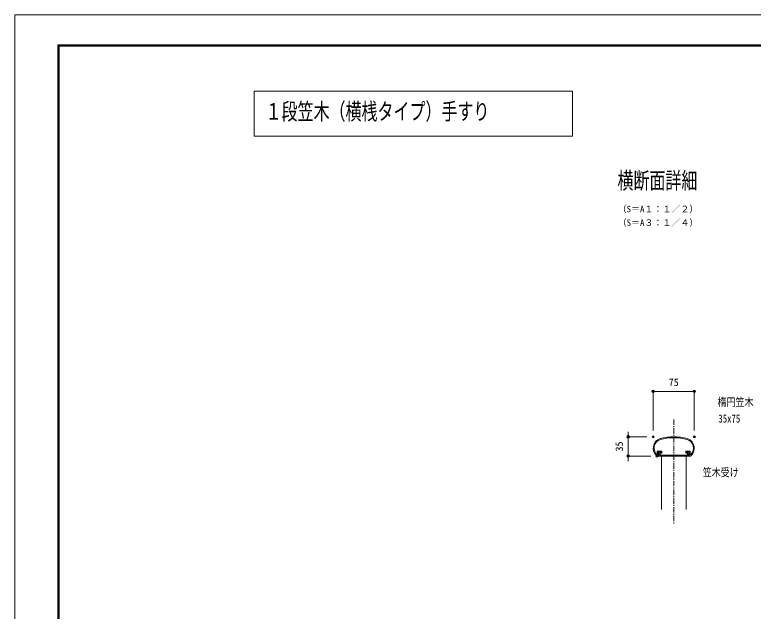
# Model space of a CAD drawing. Units: millimetres, scale not verified. Extents: x -1682 to 1682, y -1188 to 1188.
# Drawn here: x -1682 to -334, y 99 to 1188 of the extents above; entities that cross this region are included whole.
import ezdxf
from ezdxf.enums import TextEntityAlignment as Align

# ---------------------------------------------------------------- set-up
doc = ezdxf.new("R2010")
doc.units = ezdxf.units.MM
doc.header["$LTSCALE"] = 8
doc.header["$PDMODE"] = 32
doc.header["$PDSIZE"] = 4
doc.linetypes.add('USER1', pattern=[2, 1.25, -0.25, 0.25, -0.25])
for name, color, linetype, lineweight in [('0-0_0', 7, 'Continuous', 18), ('0-1_DEFPOINTS', 7, 'Continuous', 18), ('0-6_WAKU', 7, 'Continuous', 18), ('0-E_3中心線', 2, 'USER1', 18), ('0-F_41ｱﾙﾐ', 6, 'Continuous', 18), ('1-0_1手摺寸法', 7, 'Continuous', 18), ('1-3_CYAN', 4, 'Continuous', 18)]:
    doc.layers.add(name, color=color, linetype=linetype, lineweight=lineweight)
doc.styles.add('ＭＳ ゴシック', font='')
doc.styles.get('ＭＳ ゴシック').set_extended_font_data('MS Gothic')

# ---------------------------------------------------------------- blocks, each defined once
blk = doc.blocks.new('HK-007')
at = {"layer": '0-F_41ｱﾙﾐ'}
for p, q in [((-61, 0), (-55, 0)), ((-60, 6.5), (-60, 17)), ((-59, 18), (-45, 18)), ((-57, 8.6), (-57, 15)), ((-57, 8.6), (-57, 15)), ((-57, 15), (-47, 15)), ((-57, 8.6), (-53.4, 8.6)), ((-57, 3), (-57, 5.6)), ((-57, 5.6), (-55, 5.6)), ((-57, 3), (-55, 3)), ((-53.07, 7.98), (-55, 5.6)), ((-55, 0), (-55, 3)), ((-55, 2), (-55, 0)), ((-47, 11), (-47, 15)), ((-46, 10), (-45, 10)), ((-44, 11), (-44, 17)), ((44, 11), (44, 17)), ((59, 18), (45, 18)), ((46, 10), (45, 10)), ((47, 11), (47, 15)), ((57, 15), (47, 15)), ((53.07, 7.98), (55, 5.6)), ((57, 8.6), (53.4, 8.6)), ((57, 5.6), (55, 5.6)), ((55, 0), (55, 3)), ((57, 3), (55, 3)), ((61, 0), (55, 0)), ((57, 8.6), (57, 15)), ((57, 8.6), (57, 15)), ((57, 3), (57, 5.6)), ((60, 6.5), (60, 17))]:
    blk.add_line(p, q, dxfattribs=at)
for centre, radius, start, end in [((-38.4, 28.79), 36.6, 108.03854, 231.86719), ((-38.4, 28.79), 33.6, 108.19177, 223.97638), ((0.5, -130), 200, 90.14257, 104.54589), ((0.5, -130), 197, 90.14257, 104.51882), ((-0.5, -130), 197, 75.48118, 89.85743), ((-0.5, -130), 200, 75.45411, 89.85743), ((38.4, 28.79), 33.6, 316.02362, 71.80823), ((38.4, 28.79), 36.6, 308.13281, 71.96146), ((-61.5, 6.5), 1.5, 223.97638, 0), ((-59, 17), 1, 90, 180), ((-53.4, 8.2), 0.4, 326.30993, 90), ((-46, 11), 1, 180, 270), ((-45, 17), 1, 0, 90), ((-45, 11), 1, 270, 0), ((45, 17), 1, 90, 180), ((45, 11), 1, 180, 270), ((46, 11), 1, 270, 0), ((53.4, 8.2), 0.4, 90, 213.69007), ((59, 17), 1, 0, 90), ((61.5, 6.5), 1.5, 180, 316.02362)]:
    blk.add_arc(centre, radius, start, end, dxfattribs=at)
at = {"layer": '1-3_CYAN'}
blk.add_line((-55, 0), (-55, 2), dxfattribs=at)
blk = doc.blocks.new('_ORIGIN2')
at = {"layer": '0-0_0'}
blk.add_line((-1, 0), (-2, 0), dxfattribs=at)
for radius in [1, 0.5]:
    blk.add_circle((0, 0), radius, dxfattribs=at)
blk = doc.blocks.new('D18')
at = {"layer": '0-1_DEFPOINTS'}
for p in [(-600.26, 1848.42), (-750.26, 1682.1), (-600.26, 1682.1)]:
    blk.add_point(p, dxfattribs=at)
at = {"layer": '1-0_1手摺寸法'}
for p, q in [((-750.26, 1705.1), (-750.26, 1848.42)), ((-741.06, 1848.42), (-609.46, 1848.42)), ((-600.26, 1705.1), (-600.26, 1848.42))]:
    blk.add_line(p, q, dxfattribs=at)
at = {"layer": '1-0_1手摺寸法', "xscale": 4.6, "yscale": 4.6, "rotation": 180}
blk.add_blockref('_ORIGIN2', (-750.26, 1848.42), dxfattribs=at)
at = {"layer": '1-0_1手摺寸法', "xscale": 4.6, "yscale": 4.6}
blk.add_blockref('_ORIGIN2', (-600.26, 1848.42), dxfattribs=at)
at = {"layer": '1-0_1手摺寸法', "style": 'ＭＳ ゴシック'}
blk.add_text('75', height=26.98, dxfattribs=at).set_placement((-693.66, 1859.92), align=Align.BOTTOM_LEFT)
blk = doc.blocks.new('D19')
at = {"layer": '0-1_DEFPOINTS'}
for p in [(-750.26, 1682.1), (-841.36, 1612.1), (-736.26, 1612.1)]:
    blk.add_point(p, dxfattribs=at)
at = {"layer": '1-0_1手摺寸法'}
for p, q in [((-841.36, 1691.3), (-841.36, 1700.5)), ((-773.26, 1682.1), (-841.36, 1682.1)), ((-841.36, 1682.1), (-841.36, 1612.1)), ((-759.26, 1612.1), (-841.36, 1612.1)), ((-841.36, 1602.9), (-841.36, 1593.7))]:
    blk.add_line(p, q, dxfattribs=at)
at = {"layer": '1-0_1手摺寸法', "xscale": 4.6, "yscale": 4.6}
for p, rotation in [((-841.36, 1682.1), 270), ((-841.36, 1612.1), 90)]:
    blk.add_blockref('_ORIGIN2', p, dxfattribs=dict(at, rotation=rotation))
at = {"layer": '1-0_1手摺寸法', "style": 'ＭＳ ゴシック'}
blk.add_text('35', height=26.98, rotation=90, dxfattribs=at).set_placement((-852.86, 1628.7), align=Align.BOTTOM_LEFT)
blk = doc.blocks.new('A$C23197C01')
at = {"layer": '0-F_41ｱﾙﾐ'}
for p, q in [((0, 9), (1.77, 13.96)), ((0, 2), (0, 0)), ((55, 0), (0, 0)), ((2, 8.6), (0.4, 8.6)), ((2, 3), (1, 3)), ((2, 8.6), (2, 3)), ((5, 13.08), (5, 3.6)), ((17.8, 3.6), (5, 3.6)), ((17.8, 3.6), (18.06, 3.19)), ((19, 3.6), (18.74, 3.19)), ((40.4, 3.6), (19, 3.6)), ((40.4, 3.6), (40.66, 3.19)), ((41.6, 3.6), (41.34, 3.19)), ((55, 3.6), (41.6, 3.6)), ((55, 3.6), (68.4, 3.6)), ((55, 0), (110, 0)), ((68.4, 3.6), (68.66, 3.19)), ((69.6, 3.6), (69.34, 3.19)), ((69.6, 3.6), (91, 3.6)), ((91, 3.6), (91.26, 3.19)), ((92.2, 3.6), (91.94, 3.19)), ((92.2, 3.6), (105, 3.6)), ((105, 13.08), (105, 3.6)), ((108, 8.6), (109.6, 8.6)), ((108, 8.6), (108, 3)), ((108, 3), (109, 3)), ((110, 9), (108.23, 13.96)), ((110, 2), (110, 0))]:
    blk.add_line(p, q, dxfattribs=at)
for centre, radius, start, end in [((0.4, 9), 0.4, 180, 270), ((1, 2), 1, 90, 180), ((3.17, 12.74), 1.86, 10.39365, 139.12846), ((18.4, 3.4), 0.4, 212.33353, 327.66647), ((41, 3.4), 0.4, 212.33353, 327.66647), ((69, 3.4), 0.4, 212.33353, 327.66647), ((91.6, 3.4), 0.4, 212.33353, 327.66647), ((106.83, 12.74), 1.86, 40.87154, 169.60635), ((109, 2), 1, 0, 90), ((109.6, 9), 0.4, 270, 0)]:
    blk.add_arc(centre, radius, start, end, dxfattribs=at)

msp = doc.modelspace()

# ---------------------------------------------------------------- linework, layer by layer
at = {"layer": '0-0_0'}
for p, q in [((-501.869, 382.107), (-501.869, 284.246)), ((-456.869, 382.107), (-456.869, 284.246))]:
    msp.add_line(p, q, dxfattribs=at)
msp.add_lwpolyline([(-664.169, 966.139), (-1245.261, 966.139), (-1245.261, 1048.465), (-664.169, 1048.465)], close=True, dxfattribs=at)
at = {"layer": '0-1_DEFPOINTS', "color": 5}
for p, q in [((-1682, 1188), (-1682, -1188)), ((1682, 1188), (-1682, 1188))]:
    msp.add_line(p, q, dxfattribs=at)
at = {"layer": '0-6_WAKU'}
for p, q in [((-1603.2, 1133.2), (-1603.2, -1129.2)), ((1599.2, 1133.2), (-1603.2, 1133.2)), ((-1602.6, 1132.6), (-1602.6, -1128.6)), ((1598.6, 1132.6), (-1602.6, 1132.6)), ((-1602, 1132), (-1602, -1128)), ((1598, 1132), (-1602, 1132)), ((-1601.4, 1131.4), (-1601.4, -1127.4)), ((1597.4, 1131.4), (-1601.4, 1131.4)), ((-1600.8, 1130.8), (-1600.8, -1126.8)), ((1596.8, 1130.8), (-1600.8, 1130.8))]:
    msp.add_line(p, q, dxfattribs=at)
at = {"layer": '0-E_3中心線'}
msp.add_line((-479.369, 448.956), (-479.369, 257.313), dxfattribs=at)

# ---------------------------------------------------------------- block references
at = {"layer": '0-0_0', "xscale": 0.5, "yscale": 0.5}
msp.add_blockref('HK-007', (-479.369, 382.108), dxfattribs=at)
at = {"layer": '1-0_1手摺寸法', "xscale": 0.5, "yscale": 0.5}
for name, p in [('D18', (-141.739, -423.942)), ('D19', (-141.739, -423.942)), ('A$C23197C01', (-506.869, 382.108))]:
    msp.add_blockref(name, p, dxfattribs=at)

# ---------------------------------------------------------------- texts
at = {"layer": '0-0_0', "style": 'ＭＳ ゴシック'}
for s, height, width, p in [('１段笠木（横桟タイプ）手すり', 30.55, 0.7, (-1224.198, 987.089)), ('横断面詳細', 30.55, 0.7, (-582.043, 860.713)), ('楕円笠木', 14.66, 0.8, (-399.452, 468.784)), ('35x75', 14.66, 0.8, (-397.897, 438.852)), ('笠木受け', 14.66, 0.8, (-426.439, 340.419))]:
    msp.add_text(s, height=height, dxfattribs=dict(at, width=width)).set_placement(p, align=Align.BOTTOM_LEFT)
for s, p in [('（S＝A１：１／２）', (-581.746, 823.803)), ('（S＝A３：１／４）', (-581.746, 798.896))]:
    msp.add_text(s, height=11.73, dxfattribs=at).set_placement(p, align=Align.BOTTOM_LEFT)

doc.saveas('drawing.dxf')
